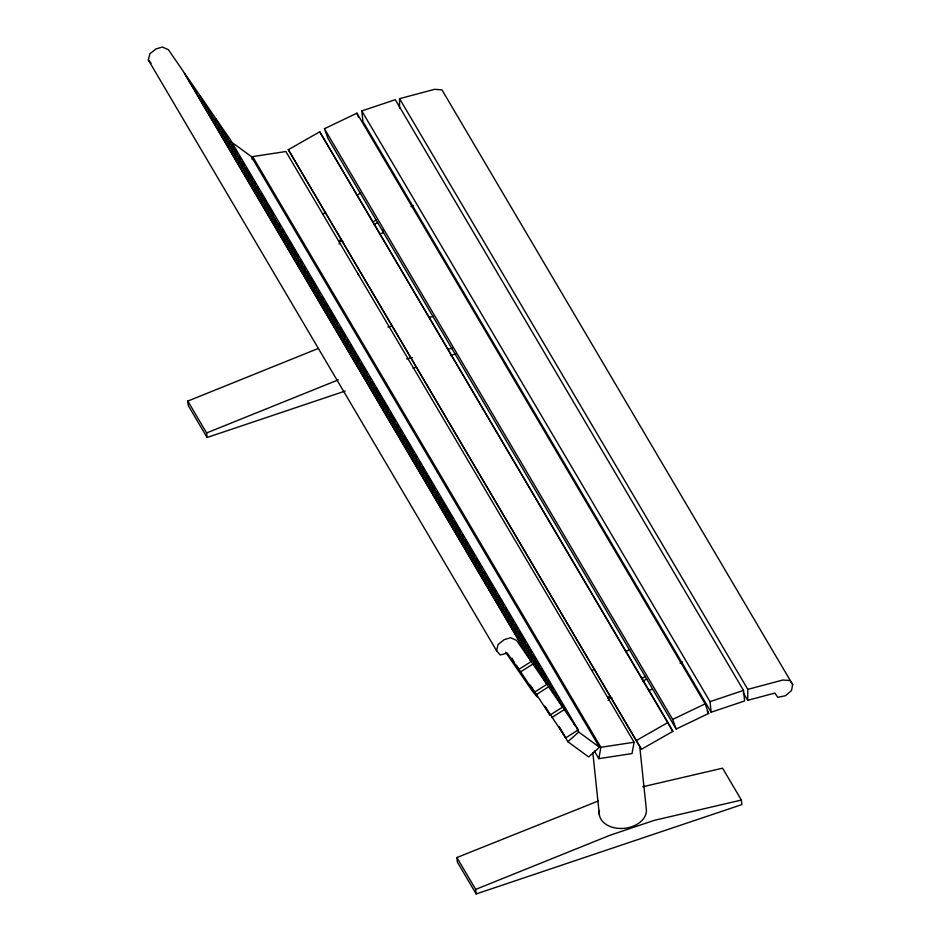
<?xml version="1.0" encoding="UTF-8"?>
<svg xmlns="http://www.w3.org/2000/svg" width="941" height="941" viewBox="0 0 941 941"><rect width="100%" height="100%" fill="white"/><g stroke="black" fill="none" stroke-linecap="round" stroke-linejoin="round"><path stroke-width="1.41" d="M399.502 108.25L399.584 98.676L434.624 89.313L441.964 89.866L792.663 684.566L791.487 690.588L785.441 695.74L777.831 697.316L774.855 693.07L747.707 700.327L743.237 692.729M747.707 700.327L747.801 689.377L399.584 98.676M252.153 159.441L252.67 156.606L285.864 151.513L634.081 742.214L632.023 753.576L598.829 758.658L594.359 751.071M598.829 758.658L600.899 747.307L252.67 156.606M148.337 60.001L149.89 53.778L155.994 48.932L162.405 47.05L168.357 49.673L182.954 70.857L531.171 661.558L518.609 669.533L507.305 653.113L500.247 654.971L496.554 650.702L148.337 60.001L151.101 63.2M496.554 650.702L498.107 644.479L504.211 639.633L510.634 637.751L516.574 640.374L531.171 661.558M567.87 741.731L578.727 732.027L599.476 747.225L588.607 756.929L567.87 741.731L558.919 726.558M520.326 672.027L532.888 664.052L546.874 684.342L534.3 692.317L516.597 665.699M536.017 694.811L548.579 686.836L562.565 707.138L550.003 715.101L530.795 685.954M551.708 717.595L564.282 709.62L578.256 729.922L565.694 737.885L545.745 707.479M288.322 149.701L319.74 131.799L667.957 722.5L672.815 731.404L641.397 749.295L288.322 149.701L641.397 749.295M636.539 740.402L667.957 722.5M356.745 195.234L360.568 193.07M372.577 222.088L376.4 219.923M373.836 224.699L377.647 222.546M625.824 651.69L629.647 649.525M641.656 678.543L645.479 676.379M642.915 681.155L646.738 679.002M323.21 213.878L325.598 212.584M339.042 240.72L341.43 239.426M592.289 670.333L594.677 669.039M608.121 697.175L610.509 695.881M324.445 128.741L356.91 113.155L705.127 703.856L708.644 713.454L676.179 729.04L327.95 138.339L324.445 128.741L672.662 719.442L676.179 729.04M672.662 719.442L705.127 703.856M410.958 206.655L413.546 205.538M680.037 663.111L682.625 661.993M338.995 243.907L340.007 243.496M608.074 700.363L609.098 699.951M345.159 391.056L207.079 437.494L188.282 405.606L187.812 401.078L318.129 348.523M207.079 437.494L206.608 432.954L338.29 379.858M642.703 786.782L722.582 768.185L741.379 800.062L741.861 804.602L476.158 893.95L457.361 862.062L456.891 857.533L598.205 801.014M476.158 893.95L475.687 889.41L610.086 835.22L654.36 820.329L741.379 800.062M361.815 110.944L395.279 99.687L743.496 690.388L744.602 700.974L711.149 712.219L362.932 121.518L361.815 110.944L710.032 701.645L711.149 712.219M379.399 234.086L383.34 232.756L383.046 229.898M413.064 368.225L415.84 367.296M450.551 355.616L456.114 353.745M648.478 690.541L652.419 689.212M710.032 701.645L743.496 690.388M747.801 689.377L782.841 680.014L790.181 680.566L792.663 684.566M387.88 327.009L392.162 326.009M429.249 317.376L433.53 316.376M406.677 358.886L412.381 357.568M448.045 349.252L452.327 348.264M600.899 747.307L634.081 742.214M338.748 241.531L342.877 241.343M607.827 697.987L611.956 697.799M230.51 141.326L251.259 156.524L599.476 747.225M537.382 697.105L532.9 691.87L505.564 652.184M357.615 273.102L358.592 275.019M707.15 710.925L708.644 713.454M672.815 731.404L319.74 131.799M578.256 729.922L230.039 139.221L216.054 118.919L564.282 709.62M232.745 145.114L234.238 147.655M235.732 150.184L237.226 152.713M239.461 156.5L240.955 159.029M242.449 161.558L244.684 165.357M246.166 167.886L252.141 178.002M254.376 181.801L255.87 184.33M257.352 186.859L258.846 189.388M261.08 193.187L262.574 195.716M264.068 198.245L266.303 202.044M267.797 204.573L273.76 214.689M278.983 223.546L280.477 226.075M282.712 229.863L284.206 232.392M285.688 234.921L287.922 238.72M289.416 241.249L295.38 251.365M296.874 253.894L298.368 256.434M300.602 260.222L302.096 262.751M304.331 266.55L305.825 269.079M307.319 271.608L309.554 275.407M311.048 277.936L316.258 286.782M318.505 290.581L319.987 293.11M322.234 296.909L323.716 299.438M325.951 303.225L327.444 305.754M328.938 308.295L331.173 312.083M332.667 314.612L337.89 323.469M340.124 327.268L345.347 336.113M347.582 339.913L349.076 342.442M350.558 344.971L352.804 348.77M354.286 351.299L355.78 353.828M357.274 356.357L359.509 360.144M361.744 363.944L366.966 372.801M369.201 376.588L370.695 379.129M372.189 381.658L374.424 385.445M375.918 387.974L377.412 390.503M378.894 393.032L381.129 396.831M382.622 399.36L388.586 409.476M390.833 413.275L392.315 415.804M393.809 418.333L395.302 420.862M397.537 424.662L399.031 427.19M400.525 429.719L402.76 433.519M404.254 436.048L410.217 446.163M411.711 448.692L413.946 452.492M415.44 455.021L416.922 457.549M419.157 461.337L420.651 463.866M422.144 466.395L424.379 470.194M425.873 472.723L431.837 482.839M433.33 485.38L434.824 487.909M437.059 491.696L438.553 494.225M440.788 498.024L442.282 500.553M443.764 503.082L446.01 506.881M447.493 509.41L452.715 518.256M454.95 522.055L460.173 530.912M462.407 534.7L463.901 537.229M465.395 539.769L467.63 543.557M469.124 546.086L474.346 554.943M476.581 558.742L481.792 567.588M484.039 571.387L485.521 573.916M487.015 576.445L489.249 580.244M490.743 582.773L492.237 585.302M493.731 587.831L495.966 591.618M498.201 595.418L503.423 604.275M505.658 608.062L507.152 610.603M508.646 613.132L510.881 616.92M512.375 619.449L513.857 621.977M515.35 624.506L517.585 628.306M519.82 632.105L525.043 640.95M527.278 644.75L528.771 647.279M530.265 649.808L531.759 652.336M533.994 656.136L535.488 658.665M536.97 661.194L539.217 664.993M541.451 668.78L546.674 677.638M548.156 680.167L550.403 683.966M551.885 686.495L553.379 689.024M555.613 692.811L557.107 695.34M558.601 697.869L560.836 701.668M562.33 704.197L568.293 714.313M569.787 716.854L571.281 719.383M573.516 723.17L574.998 725.699M577.245 729.498L578.727 732.027M562.565 707.138L214.348 116.425L200.362 96.135L548.579 686.836M546.874 684.342L198.657 93.641L184.671 73.351L532.888 664.052M558.978 726.511L565.694 737.885M544.78 706.256L550.003 715.101M529.83 684.73L534.3 692.317M511.904 658.147L514.139 661.946M515.633 664.475L518.609 669.533M187.812 401.078L206.608 432.954M456.891 857.533L475.687 889.41M356.91 113.155L358.415 117.272M639.704 746.237L646.255 808.59A23.666 16.562 -6 0 1 622.577 828.445A23.666 16.562 -6 0 1 599.464 810.742M592.842 752.729L599.393 815.082"/></g></svg>
